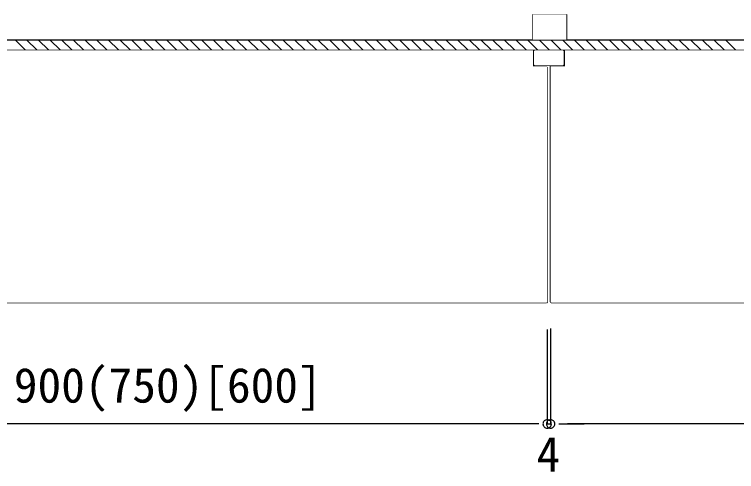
# Model space of a CAD drawing. Units: millimetres, scale not verified. Extents: x -4205 to 4205, y -2975 to 2975.
# Drawn here: x -3196 to -2337, y 1137 to 1681 of the extents above; entities that cross this region are included whole.
import ezdxf
from ezdxf.enums import TextEntityAlignment as Align

# ---------------------------------------------------------------- set-up
doc = ezdxf.new("R2010")
doc.units = ezdxf.units.MM
doc.header["$LTSCALE"] = 20
for name, color, linetype in [('0-0', 7, 'Continuous'), ('0-4', 3, 'Continuous'), ('0-5', 7, 'Continuous')]:
    doc.layers.add(name, color=color, linetype=linetype)
doc.styles.add('ＭＳ ゴシック', font='')
doc.styles.get('ＭＳ ゴシック').set_extended_font_data('MS Gothic')

msp = doc.modelspace()

# ---------------------------------------------------------------- linework, layer by layer
at = {"layer": '0-0'}
for p, q in [((-2579.63, 1650.51), (-2539.63, 1680.51)), ((-2579.63, 1680.51), (-2539.63, 1650.51)), ((-3867.25, 1650.51), (-627.17, 1650.51)), ((-3182.63, 1638.01), (-3195.13, 1650.51)), ((-3168.79, 1638.01), (-3181.29, 1650.51)), ((-3154.94, 1638.01), (-3167.44, 1650.51)), ((-3141.1, 1638.01), (-3153.6, 1650.51)), ((-3127.25, 1638.01), (-3139.75, 1650.51)), ((-3113.41, 1638.01), (-3125.91, 1650.51)), ((-3099.57, 1638.01), (-3112.07, 1650.51)), ((-3085.72, 1638.01), (-3098.22, 1650.51)), ((-3071.88, 1638.01), (-3084.38, 1650.51)), ((-3058.03, 1638.01), (-3070.53, 1650.51)), ((-3044.19, 1638.01), (-3056.69, 1650.51)), ((-3030.34, 1638.01), (-3042.84, 1650.51)), ((-3016.5, 1638.01), (-3029, 1650.51)), ((-3002.65, 1638.01), (-3015.15, 1650.51)), ((-2988.81, 1638.01), (-3001.31, 1650.51)), ((-2974.96, 1638.01), (-2987.46, 1650.51)), ((-2961.12, 1638.01), (-2973.62, 1650.51)), ((-2947.28, 1638.01), (-2959.78, 1650.51)), ((-2933.43, 1638.01), (-2945.93, 1650.51)), ((-2919.59, 1638.01), (-2932.09, 1650.51)), ((-2905.74, 1638.01), (-2918.24, 1650.51)), ((-2891.9, 1638.01), (-2904.4, 1650.51)), ((-2878.05, 1638.01), (-2890.55, 1650.51)), ((-2864.21, 1638.01), (-2876.71, 1650.51)), ((-2850.36, 1638.01), (-2862.86, 1650.51)), ((-2836.52, 1638.01), (-2849.02, 1650.51)), ((-2822.67, 1638.01), (-2835.17, 1650.51)), ((-2808.83, 1638.01), (-2821.33, 1650.51)), ((-2794.99, 1638.01), (-2807.49, 1650.51)), ((-2781.14, 1638.01), (-2793.64, 1650.51)), ((-2767.3, 1638.01), (-2779.8, 1650.51)), ((-2753.45, 1638.01), (-2765.95, 1650.51)), ((-2739.61, 1638.01), (-2752.11, 1650.51)), ((-2725.76, 1638.01), (-2738.26, 1650.51)), ((-2711.92, 1638.01), (-2724.42, 1650.51)), ((-2698.07, 1638.01), (-2710.57, 1650.51)), ((-2684.23, 1638.01), (-2696.73, 1650.51)), ((-2670.38, 1638.01), (-2682.88, 1650.51)), ((-2656.54, 1638.01), (-2669.04, 1650.51)), ((-2642.7, 1638.01), (-2655.2, 1650.51)), ((-2628.85, 1638.01), (-2641.35, 1650.51)), ((-2615.01, 1638.01), (-2627.51, 1650.51)), ((-2601.16, 1638.01), (-2613.66, 1650.51)), ((-2587.32, 1638.01), (-2599.82, 1650.51)), ((-2573.47, 1638.01), (-2585.97, 1650.51)), ((-2559.63, 1638.01), (-2572.13, 1650.51)), ((-2545.78, 1638.01), (-2558.28, 1650.51)), ((-2531.94, 1638.01), (-2544.44, 1650.51)), ((-2518.09, 1638.01), (-2530.59, 1650.51)), ((-2504.25, 1638.01), (-2516.75, 1650.51)), ((-2490.41, 1638.01), (-2502.91, 1650.51)), ((-2476.56, 1638.01), (-2489.06, 1650.51)), ((-2462.72, 1638.01), (-2475.22, 1650.51)), ((-2448.87, 1638.01), (-2461.37, 1650.51)), ((-2435.03, 1638.01), (-2447.53, 1650.51)), ((-2421.18, 1638.01), (-2433.68, 1650.51)), ((-2407.34, 1638.01), (-2419.84, 1650.51)), ((-2393.49, 1638.01), (-2405.99, 1650.51)), ((-2379.65, 1638.01), (-2392.15, 1650.51)), ((-2365.8, 1638.01), (-2378.3, 1650.51)), ((-2351.96, 1638.01), (-2364.46, 1650.51)), ((-2338.11, 1638.01), (-2350.61, 1650.51)), ((-3867.25, 1638.01), (-627.17, 1638.01)), ((-2589.52, 1633.51), (-2589.52, 1623.51)), ((-2531.52, 1633.51), (-2531.52, 1623.51)), ((-2594.52, 1628.51), (-2584.52, 1628.51)), ((-2536.52, 1628.51), (-2526.52, 1628.51)), ((-2579.52, 1378.01), (-2579.52, 1358.01)), ((-2541.52, 1378.01), (-2541.52, 1358.01)), ((-2589.52, 1368.01), (-2569.52, 1368.01)), ((-2531.52, 1368.01), (-2551.52, 1368.01))]:
    msp.add_line(p, q, dxfattribs=at)
for points in [[(-2579.63, 1680.51), (-2539.63, 1680.51), (-2539.63, 1650.51), (-2579.63, 1650.51)], [(-2578.02, 1635.01), (-2590.52, 1635.01), (-2591.69, 1634.89), (-2592.82, 1634.55), (-2593.86, 1634), (-2594.77, 1633.25), (-2595.51, 1632.34), (-2596.07, 1631.3), (-2596.41, 1630.18), (-2596.52, 1629.01), (-2596.41, 1627.84), (-2596.07, 1626.71), (-2595.51, 1625.67), (-2594.77, 1624.77), (-2593.86, 1624.02), (-2592.82, 1623.46), (-2591.69, 1623.12), (-2590.52, 1623.01), (-2578.02, 1623.01)], [(-2590.52, 1626.01), (-2591.11, 1626.07), (-2591.67, 1626.24), (-2592.19, 1626.51), (-2592.64, 1626.89), (-2593.02, 1627.34), (-2593.3, 1627.86), (-2593.47, 1628.42), (-2593.52, 1629.01), (-2593.47, 1629.59), (-2593.3, 1630.16), (-2593.02, 1630.67), (-2592.64, 1631.13), (-2592.19, 1631.5), (-2591.67, 1631.78), (-2591.11, 1631.95), (-2590.52, 1632.01), (-2587.52, 1632.01), (-2586.94, 1631.95), (-2586.38, 1631.78), (-2585.86, 1631.5), (-2585.4, 1631.13), (-2585.03, 1630.67), (-2584.75, 1630.16), (-2584.58, 1629.59), (-2584.52, 1629.01), (-2584.58, 1628.42), (-2584.75, 1627.86), (-2585.03, 1627.34), (-2585.4, 1626.89), (-2585.86, 1626.51), (-2586.38, 1626.24), (-2586.94, 1626.07), (-2587.52, 1626.01)], [(-2586.52, 1628.51), (-2587.4, 1626.39), (-2589.52, 1625.51), (-2591.64, 1626.39), (-2592.52, 1628.51), (-2591.64, 1630.63), (-2589.52, 1631.51), (-2587.4, 1630.63)], [(-2582.52, 1368.01), (-2582.47, 1367.42), (-2582.3, 1366.86), (-2582.02, 1366.34), (-2581.64, 1365.89), (-2581.19, 1365.51), (-2580.67, 1365.24), (-2580.11, 1365.07), (-2579.52, 1365.01), (-2578.94, 1365.07), (-2578.38, 1365.24), (-2577.86, 1365.51), (-2577.4, 1365.89), (-2577.03, 1366.34), (-2576.75, 1366.86), (-2576.58, 1367.42), (-2576.52, 1368.01), (-2576.52, 1614.65), (-2578.27, 1620.6), (-2578.27, 1634.01), (-2580.77, 1634.01), (-2580.77, 1620.6), (-2582.52, 1614.65)], [(-2578.02, 1637.01), (-2577.02, 1638.01), (-2544.02, 1638.01), (-2543.02, 1637.01), (-2543.02, 1621.01), (-2544.02, 1620.01), (-2577.02, 1620.01), (-2578.02, 1621.01)], [(-2538.52, 1368.01), (-2538.58, 1367.42), (-2538.75, 1366.86), (-2539.03, 1366.34), (-2539.4, 1365.89), (-2539.86, 1365.51), (-2540.38, 1365.24), (-2540.94, 1365.07), (-2541.52, 1365.01), (-2542.11, 1365.07), (-2542.67, 1365.24), (-2543.19, 1365.51), (-2543.64, 1365.89), (-2544.02, 1366.34), (-2544.3, 1366.86), (-2544.47, 1367.42), (-2544.52, 1368.01), (-2544.52, 1614.65), (-2542.77, 1620.6), (-2542.77, 1634.01), (-2540.27, 1634.01), (-2540.27, 1620.6), (-2538.52, 1614.65)], [(-2543.02, 1635.01), (-2530.52, 1635.01), (-2529.35, 1634.89), (-2528.23, 1634.55), (-2527.19, 1634), (-2526.28, 1633.25), (-2525.53, 1632.34), (-2524.98, 1631.3), (-2524.64, 1630.18), (-2524.52, 1629.01), (-2524.64, 1627.84), (-2524.98, 1626.71), (-2525.53, 1625.67), (-2526.28, 1624.77), (-2527.19, 1624.02), (-2528.23, 1623.46), (-2529.35, 1623.12), (-2530.52, 1623.01), (-2543.02, 1623.01)], [(-2530.52, 1626.01), (-2529.94, 1626.07), (-2529.38, 1626.24), (-2528.86, 1626.51), (-2528.4, 1626.89), (-2528.03, 1627.34), (-2527.75, 1627.86), (-2527.58, 1628.42), (-2527.52, 1629.01), (-2527.58, 1629.59), (-2527.75, 1630.16), (-2528.03, 1630.67), (-2528.4, 1631.13), (-2528.86, 1631.5), (-2529.38, 1631.78), (-2529.94, 1631.95), (-2530.52, 1632.01), (-2533.52, 1632.01), (-2534.11, 1631.95), (-2534.67, 1631.78), (-2535.19, 1631.5), (-2535.64, 1631.13), (-2536.02, 1630.67), (-2536.3, 1630.16), (-2536.47, 1629.59), (-2536.52, 1629.01), (-2536.47, 1628.42), (-2536.3, 1627.86), (-2536.02, 1627.34), (-2535.64, 1626.89), (-2535.19, 1626.51), (-2534.67, 1626.24), (-2534.11, 1626.07), (-2533.52, 1626.01)], [(-2528.52, 1628.51), (-2529.4, 1626.39), (-2531.52, 1625.51), (-2533.64, 1626.39), (-2534.52, 1628.51), (-2533.64, 1630.63), (-2531.52, 1631.51), (-2529.4, 1630.63)], [(-2585.52, 1368.01), (-2583.77, 1372.25), (-2579.52, 1374.01), (-2575.28, 1372.25), (-2573.52, 1368.01), (-2575.28, 1363.77), (-2579.52, 1362.01), (-2583.77, 1363.77)], [(-2535.52, 1368.01), (-2537.28, 1363.77), (-2541.52, 1362.01), (-2545.77, 1363.77), (-2547.52, 1368.01), (-2545.77, 1372.25), (-2541.52, 1374.01), (-2537.28, 1372.25)], [(-2582.52, 1368.01), (-2581.64, 1370.13), (-2579.52, 1371.01), (-2577.4, 1370.13), (-2576.52, 1368.01), (-2577.4, 1365.89), (-2579.52, 1365.01), (-2581.64, 1365.89)], [(-2538.52, 1368.01), (-2539.4, 1365.89), (-2541.52, 1365.01), (-2543.64, 1365.89), (-2544.52, 1368.01), (-2543.64, 1370.13), (-2541.52, 1371.01), (-2539.4, 1370.13)]]:
    msp.add_lwpolyline(points, close=True, dxfattribs=at)
for points in [[(-2562.52, 1618.01), (-2562.52, 1339.01), (-2563.52, 1338.01), (-3461.52, 1338.01), (-3462.52, 1339.01), (-3462.52, 1619.01), (-3445.52, 1619.01), (-3445.52, 1638.01), (-2579.52, 1638.01), (-2579.52, 1619.01), (-2562.52, 1619.01)], [(-1658.52, 1618.01), (-1658.52, 1339.01), (-1659.52, 1338.01), (-2557.52, 1338.01), (-2558.52, 1339.01), (-2558.52, 1619.01), (-2541.52, 1619.01), (-2541.52, 1638.01), (-1675.52, 1638.01), (-1675.52, 1619.01), (-1658.52, 1619.01)]]:
    msp.add_lwpolyline(points, dxfattribs=at)
msp.add_solid([(-2562.52, 1618.01), (-2562.52, 1339.01), (-2562.52, 1339.01)], dxfattribs=at)
at = {"layer": '0-4'}
for p, q in [((-2562.52, 1306.26), (-2562.52, 1193.96)), ((-2562.52, 1306.26), (-2562.52, 1193.96)), ((-2558.52, 1307.26), (-2558.52, 1193.96)), ((-2558.52, 1306.26), (-2558.52, 1193.96)), ((-2582.52, 1193.96), (-3442.52, 1193.96)), ((-2582.52, 1193.96), (-2602.52, 1193.96)), ((-2562.52, 1193.96), (-2558.52, 1193.96)), ((-1678.52, 1193.96), (-2538.52, 1193.96)), ((-2538.52, 1193.96), (-2518.53, 1193.96))]:
    msp.add_line(p, q, dxfattribs=at)
at = {"layer": '0-5', "color": 3}
for p, q in [((-2572.52, 1193.96), (-2582.52, 1193.96)), ((-2572.52, 1193.96), (-2582.52, 1193.96)), ((-2548.52, 1193.96), (-2538.52, 1193.96)), ((-2548.52, 1193.96), (-2538.52, 1193.96))]:
    msp.add_line(p, q, dxfattribs=at)
at = {"layer": '0-5'}
for points in [[(-2567.52, 1193.96), (-2567.43, 1192.99), (-2567.14, 1192.05), (-2566.68, 1191.18), (-2566.06, 1190.43), (-2565.3, 1189.8), (-2564.44, 1189.34), (-2563.5, 1189.06), (-2562.52, 1188.96), (-2561.55, 1189.06), (-2560.61, 1189.34), (-2559.75, 1189.8), (-2558.99, 1190.43), (-2558.37, 1191.18), (-2557.9, 1192.05), (-2557.62, 1192.99), (-2557.52, 1193.96), (-2557.62, 1194.94), (-2557.9, 1195.87), (-2558.37, 1196.74), (-2558.99, 1197.5), (-2559.75, 1198.12), (-2560.61, 1198.58), (-2561.55, 1198.86), (-2562.52, 1198.96), (-2563.5, 1198.86), (-2564.44, 1198.58), (-2565.3, 1198.12), (-2566.06, 1197.5), (-2566.68, 1196.74), (-2567.14, 1195.87), (-2567.43, 1194.94)], [(-2567.52, 1193.96), (-2567.43, 1192.99), (-2567.14, 1192.05), (-2566.68, 1191.18), (-2566.06, 1190.43), (-2565.3, 1189.8), (-2564.44, 1189.34), (-2563.5, 1189.06), (-2562.52, 1188.96), (-2561.55, 1189.06), (-2560.61, 1189.34), (-2559.75, 1189.8), (-2558.99, 1190.43), (-2558.37, 1191.18), (-2557.9, 1192.05), (-2557.62, 1192.99), (-2557.52, 1193.96), (-2557.62, 1194.94), (-2557.9, 1195.87), (-2558.37, 1196.74), (-2558.99, 1197.5), (-2559.75, 1198.12), (-2560.61, 1198.58), (-2561.55, 1198.86), (-2562.52, 1198.96), (-2563.5, 1198.86), (-2564.44, 1198.58), (-2565.3, 1198.12), (-2566.06, 1197.5), (-2566.68, 1196.74), (-2567.14, 1195.87), (-2567.43, 1194.94)], [(-2553.52, 1193.96), (-2553.62, 1194.94), (-2553.9, 1195.87), (-2554.37, 1196.74), (-2554.99, 1197.5), (-2555.75, 1198.12), (-2556.61, 1198.58), (-2557.55, 1198.86), (-2558.52, 1198.96), (-2559.5, 1198.86), (-2560.44, 1198.58), (-2561.3, 1198.12), (-2562.06, 1197.5), (-2562.68, 1196.74), (-2563.14, 1195.87), (-2563.43, 1194.94), (-2563.52, 1193.96), (-2563.43, 1192.99), (-2563.14, 1192.05), (-2562.68, 1191.18), (-2562.06, 1190.43), (-2561.3, 1189.8), (-2560.44, 1189.34), (-2559.5, 1189.06), (-2558.52, 1188.96), (-2557.55, 1189.06), (-2556.61, 1189.34), (-2555.75, 1189.8), (-2554.99, 1190.43), (-2554.37, 1191.18), (-2553.9, 1192.05), (-2553.62, 1192.99)], [(-2553.52, 1193.96), (-2553.62, 1194.94), (-2553.9, 1195.87), (-2554.37, 1196.74), (-2554.99, 1197.5), (-2555.75, 1198.12), (-2556.61, 1198.58), (-2557.55, 1198.86), (-2558.52, 1198.96), (-2559.5, 1198.86), (-2560.44, 1198.58), (-2561.3, 1198.12), (-2562.06, 1197.5), (-2562.68, 1196.74), (-2563.14, 1195.87), (-2563.43, 1194.94), (-2563.52, 1193.96), (-2563.43, 1192.99), (-2563.14, 1192.05), (-2562.68, 1191.18), (-2562.06, 1190.43), (-2561.3, 1189.8), (-2560.44, 1189.34), (-2559.5, 1189.06), (-2558.52, 1188.96), (-2557.55, 1189.06), (-2556.61, 1189.34), (-2555.75, 1189.8), (-2554.99, 1190.43), (-2554.37, 1191.18), (-2553.9, 1192.05), (-2553.62, 1192.99)]]:
    msp.add_lwpolyline(points, close=True, dxfattribs=at)

# ---------------------------------------------------------------- texts
at = {"layer": '0-4', "color": 7, "style": 'ＭＳ ゴシック'}
for s, p in [('900(750)[600]', (-3196.53, 1206.83)), ('4', (-2575.2, 1124.92))]:
    msp.add_text(s, height=41.38, dxfattribs=at).set_placement(p, align=Align.BOTTOM_LEFT)

# ---------------------------------------------------------------- next in the draw order: wipeouts: each hides what was drawn before it
for points in [[(-2579.63, 1650.51), (-2539.63, 1680.51), (-2539.63, 1650.51), (-2539.63, 1650.51)], [(-2544.02, 1620.01), (-2543.02, 1637.01), (-2543.02, 1621.01), (-2543.02, 1621.01)], [(-2563.52, 1338.01), (-2562.52, 1618.01), (-2562.52, 1339.01), (-2562.52, 1339.01)]]:
    msp.add_wipeout(points)

# ---------------------------------------------------------------- next in the draw order: wipeouts: each hides what was drawn before it
for points in [[(-2579.63, 1680.51), (-2539.63, 1680.51), (-2579.63, 1650.51), (-2579.63, 1650.51)], [(-2544.02, 1638.01), (-2543.02, 1637.01), (-2544.02, 1620.01), (-2544.02, 1620.01)], [(-2563.52, 1338.01), (-2562.52, 1619.01), (-2562.52, 1618.01), (-2562.52, 1618.01)]]:
    msp.add_wipeout(points)

# ---------------------------------------------------------------- next in the draw order: linework, layer by layer
at = {"layer": '0-0'}
msp.add_solid([(-2579.63, 1680.51), (-2539.63, 1680.51), (-2539.63, 1680.51)], dxfattribs=at)

# ---------------------------------------------------------------- next in the draw order: wipeouts: each hides what was drawn before it
msp.add_wipeout([(-2579.52, 1619.01), (-2562.52, 1619.01), (-2563.52, 1338.01), (-2563.52, 1338.01)])

# ---------------------------------------------------------------- next in the draw order: wipeouts: each hides what was drawn before it
msp.add_wipeout([(-3445.52, 1619.01), (-2579.52, 1619.01), (-2563.52, 1338.01), (-2563.52, 1338.01)])

# ---------------------------------------------------------------- next in the draw order: wipeouts: each hides what was drawn before it
msp.add_wipeout([(-3445.52, 1619.01), (-2579.52, 1638.01), (-2579.52, 1619.01), (-2579.52, 1619.01)])

# ---------------------------------------------------------------- next in the draw order: wipeouts: each hides what was drawn before it
msp.add_wipeout([(-3445.52, 1638.01), (-2579.52, 1638.01), (-3445.52, 1619.01), (-3445.52, 1619.01)])

# ---------------------------------------------------------------- next in the draw order: wipeouts: each hides what was drawn before it
msp.add_wipeout([(-3461.52, 1338.01), (-3445.52, 1619.01), (-2563.52, 1338.01), (-2563.52, 1338.01)])

# ---------------------------------------------------------------- next in the draw order: wipeouts: each hides what was drawn before it
msp.add_wipeout([(-2577.02, 1620.01), (-2544.02, 1638.01), (-2544.02, 1620.01), (-2544.02, 1620.01)])

# ---------------------------------------------------------------- next in the draw order: wipeouts: each hides what was drawn before it
msp.add_wipeout([(-2577.02, 1638.01), (-2544.02, 1638.01), (-2577.02, 1620.01), (-2577.02, 1620.01)])

# ---------------------------------------------------------------- next in the draw order: wipeouts: each hides what was drawn before it
for points in [[(-2578.02, 1621.01), (-2577.02, 1638.01), (-2577.02, 1620.01), (-2577.02, 1620.01)], [(-2541.52, 1619.01), (-1675.52, 1619.01), (-1659.52, 1338.01), (-1659.52, 1338.01)]]:
    msp.add_wipeout(points)

# ---------------------------------------------------------------- next in the draw order: wipeouts: each hides what was drawn before it
for points in [[(-2578.02, 1637.01), (-2577.02, 1638.01), (-2578.02, 1621.01), (-2578.02, 1621.01)], [(-2541.52, 1619.01), (-1675.52, 1638.01), (-1675.52, 1619.01), (-1675.52, 1619.01)]]:
    msp.add_wipeout(points)

# ---------------------------------------------------------------- next in the draw order: wipeouts: each hides what was drawn before it
for points in [[(-2578.02, 1637.01), (-2577.02, 1638.01), (-2577.02, 1638.01), (-2577.02, 1638.01)], [(-2541.52, 1638.01), (-1675.52, 1638.01), (-2541.52, 1619.01), (-2541.52, 1619.01)]]:
    msp.add_wipeout(points)

# ---------------------------------------------------------------- next in the draw order: wipeouts: each hides what was drawn before it
msp.add_wipeout([(-2557.52, 1338.01), (-2541.52, 1619.01), (-1659.52, 1338.01), (-1659.52, 1338.01)])

# ---------------------------------------------------------------- next in the draw order: wipeouts: each hides what was drawn before it
msp.add_wipeout([(-2558.52, 1339.01), (-2541.52, 1619.01), (-2557.52, 1338.01), (-2557.52, 1338.01)])

# ---------------------------------------------------------------- next in the draw order: wipeouts: each hides what was drawn before it
msp.add_wipeout([(-2558.52, 1619.01), (-2541.52, 1619.01), (-2558.52, 1339.01), (-2558.52, 1339.01)])

doc.saveas('drawing.dxf')
